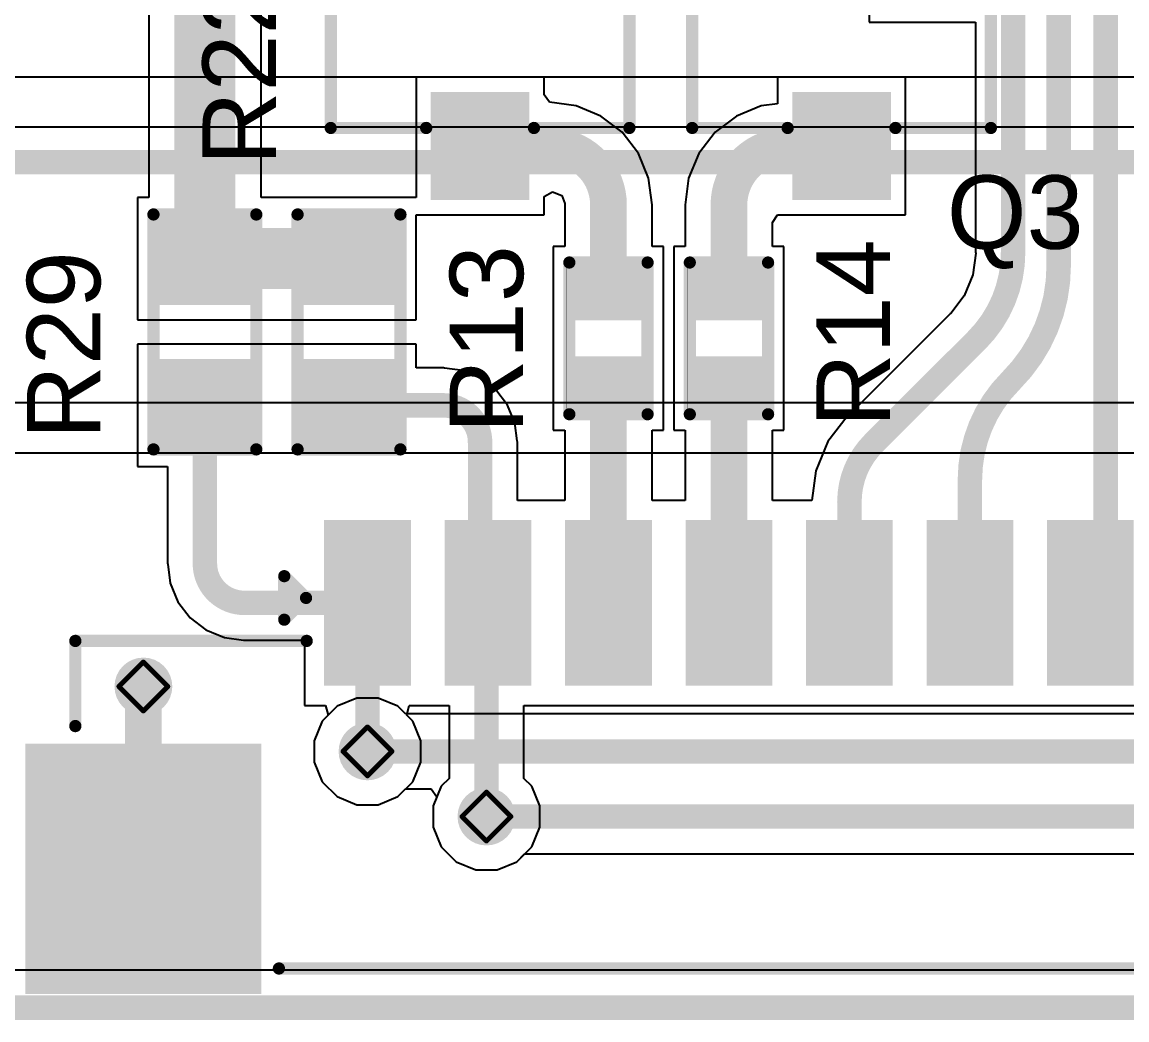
# Model space of a CAD drawing. Header units: inches. Extents: x -4 to 238, y -5 to 115.
# Drawn here: x 40.55 to 52.01, y -4.12 to 6.24 of the extents above; entities that cross this region are included whole.
import ezdxf

# ---------------------------------------------------------------- set-up
doc = ezdxf.new("R2010")
doc.units = ezdxf.units.IN
for name, color, linetype in [('Board Outline', 216, 'Continuous'), ('Bottom Layer', 5, 'Continuous'), ('Drill Drawing', 1, 'Continuous'), ('Mechanical 13', 56, 'Continuous'), ('Top Layer', 1, 'Continuous'), ('Top Overlay', 2, 'Continuous'), ('Top Paste', 8, 'Continuous'), ('Top Solder', 216, 'Continuous'), ('Via Holes', 16, 'Continuous')]:
    doc.layers.add(name, color=color, linetype=linetype)
doc.styles.add('Arial', font='', dxfattribs={"height": 0.2})
doc.styles.get('Arial').set_extended_font_data('Arial')

# ---------------------------------------------------------------- blocks, each defined once
blk = doc.blocks.new('R___0603_9')
at = {"layer": 'Top Layer'}
for points in [[(-0.381, 0.4445), (-0.381, -0.4445), (-1.143, -0.4445), (-1.143, 0.4445)], [(1.143, 0.4445), (1.143, -0.4445), (0.381, -0.4445), (0.381, 0.4445)]]:
    blk.add_hatch(color=1, dxfattribs=at).paths.add_polyline_path(points)
at = {"layer": 'Top Paste'}
for points in [[(-0.381, 0.4445), (-0.381, -0.4445), (-1.143, -0.4445), (-1.143, 0.4445)], [(1.143, 0.4445), (1.143, -0.4445), (0.381, -0.4445), (0.381, 0.4445)]]:
    blk.add_hatch(color=8, dxfattribs=at).paths.add_polyline_path(points)
at = {"layer": 'Top Solder'}
for points in [[(-0.2794, 0.5461), (-0.2794, -0.5461), (-1.2446, -0.5461), (-1.2446, 0.5461)], [(1.2446, 0.5461), (1.2446, -0.5461), (0.2794, -0.5461), (0.2794, 0.5461)]]:
    blk.add_hatch(color=216, dxfattribs=at).paths.add_polyline_path(points)
at = {"layer": 'Top Overlay'}
for points in [[(-1.2192, 0.5334, 0.127, 0.127, 0), (-1.2192, -0.5334, 0.127, 0.127, 0)], [(-1.2192, 0.5334, 0.127, 0.127, 0), (1.2192, 0.5334, 0.127, 0.127, 0)], [(1.2192, 0.5334, 0.127, 0.127, 0), (1.2192, -0.5334, 0.127, 0.127, 0)], [(-1.2192, -0.5334, 0.127, 0.127, 0), (1.2192, -0.5334, 0.127, 0.127, 0)]]:
    blk.add_lwpolyline(points, format="xyseb", dxfattribs=at)
for points in [[(-1.25095, 0.5334, 0.0635, 0.0635, 1), (-1.18745, 0.5334, 0.0635, 0.0635, 1)], [(-1.25095, 0.5334, 0.0635, 0.0635, 1), (-1.18745, 0.5334, 0.0635, 0.0635, 1)], [(1.18745, 0.5334, 0.0635, 0.0635, 1), (1.25095, 0.5334, 0.0635, 0.0635, 1)], [(1.18745, 0.5334, 0.0635, 0.0635, 1), (1.25095, 0.5334, 0.0635, 0.0635, 1)], [(-1.25095, -0.5334, 0.0635, 0.0635, 1), (-1.18745, -0.5334, 0.0635, 0.0635, 1)], [(-1.25095, -0.5334, 0.0635, 0.0635, 1), (-1.18745, -0.5334, 0.0635, 0.0635, 1)], [(1.18745, -0.5334, 0.0635, 0.0635, 1), (1.25095, -0.5334, 0.0635, 0.0635, 1)], [(1.18745, -0.5334, 0.0635, 0.0635, 1), (1.25095, -0.5334, 0.0635, 0.0635, 1)]]:
    blk.add_lwpolyline(points, format="xyseb", close=True, dxfattribs=at)
blk = doc.blocks.new('R___0603_10')
at = {"layer": 'Top Layer'}
for points in [[(-0.381, 0.4445), (-0.381, -0.4445), (-1.143, -0.4445), (-1.143, 0.4445)], [(1.143, 0.4445), (1.143, -0.4445), (0.381, -0.4445), (0.381, 0.4445)]]:
    blk.add_hatch(color=1, dxfattribs=at).paths.add_polyline_path(points)
at = {"layer": 'Top Paste'}
for points in [[(-0.381, 0.4445), (-0.381, -0.4445), (-1.143, -0.4445), (-1.143, 0.4445)], [(1.143, 0.4445), (1.143, -0.4445), (0.381, -0.4445), (0.381, 0.4445)]]:
    blk.add_hatch(color=8, dxfattribs=at).paths.add_polyline_path(points)
at = {"layer": 'Top Solder'}
for points in [[(-0.2794, 0.5461), (-0.2794, -0.5461), (-1.2446, -0.5461), (-1.2446, 0.5461)], [(1.2446, 0.5461), (1.2446, -0.5461), (0.2794, -0.5461), (0.2794, 0.5461)]]:
    blk.add_hatch(color=216, dxfattribs=at).paths.add_polyline_path(points)
at = {"layer": 'Top Overlay'}
for points in [[(-1.2192, 0.5334, 0.127, 0.127, 0), (-1.2192, -0.5334, 0.127, 0.127, 0)], [(-1.2192, 0.5334, 0.127, 0.127, 0), (1.2192, 0.5334, 0.127, 0.127, 0)], [(1.2192, 0.5334, 0.127, 0.127, 0), (1.2192, -0.5334, 0.127, 0.127, 0)], [(-1.2192, -0.5334, 0.127, 0.127, 0), (1.2192, -0.5334, 0.127, 0.127, 0)]]:
    blk.add_lwpolyline(points, format="xyseb", dxfattribs=at)
for points in [[(-1.25095, 0.5334, 0.0635, 0.0635, 1), (-1.18745, 0.5334, 0.0635, 0.0635, 1)], [(-1.25095, 0.5334, 0.0635, 0.0635, 1), (-1.18745, 0.5334, 0.0635, 0.0635, 1)], [(1.18745, 0.5334, 0.0635, 0.0635, 1), (1.25095, 0.5334, 0.0635, 0.0635, 1)], [(1.18745, 0.5334, 0.0635, 0.0635, 1), (1.25095, 0.5334, 0.0635, 0.0635, 1)], [(-1.25095, -0.5334, 0.0635, 0.0635, 1), (-1.18745, -0.5334, 0.0635, 0.0635, 1)], [(-1.25095, -0.5334, 0.0635, 0.0635, 1), (-1.18745, -0.5334, 0.0635, 0.0635, 1)], [(1.18745, -0.5334, 0.0635, 0.0635, 1), (1.25095, -0.5334, 0.0635, 0.0635, 1)], [(1.18745, -0.5334, 0.0635, 0.0635, 1), (1.25095, -0.5334, 0.0635, 0.0635, 1)]]:
    blk.add_lwpolyline(points, format="xyseb", close=True, dxfattribs=at)
blk = doc.blocks.new('R___0402_37')
at = {"layer": 'Top Layer'}
for points in [[(-0.699, -0.318), (-0.699, 0.317), (-0.241, 0.317), (-0.241, -0.318)], [(0.241, -0.318), (0.241, 0.317), (0.699, 0.317), (0.699, -0.318)]]:
    blk.add_hatch(color=1, dxfattribs=at).paths.add_polyline_path(points)
at = {"layer": 'Top Paste'}
for points in [[(-0.699, -0.318), (-0.699, 0.317), (-0.241, 0.317), (-0.241, -0.318)], [(0.241, -0.318), (0.241, 0.317), (0.699, 0.317), (0.699, -0.318)]]:
    blk.add_hatch(color=8, dxfattribs=at).paths.add_polyline_path(points)
at = {"layer": 'Top Solder'}
for points in [[(-0.754, -0.373), (-0.754, 0.373), (-0.186, 0.373), (-0.186, -0.373)], [(0.186, -0.373), (0.186, 0.373), (0.754, 0.373), (0.754, -0.373)]]:
    blk.add_hatch(color=216, dxfattribs=at).paths.add_polyline_path(points)
at = {"layer": 'Top Overlay'}
for points in [[(0.787, 0.406, 0.127, 0.127, 0), (-0.787, 0.406, 0.127, 0.127, 0)], [(-0.787, -0.406, 0.127, 0.127, 0), (-0.787, 0.406, 0.127, 0.127, 0)], [(0.787, -0.406, 0.127, 0.127, 0), (0.787, 0.406, 0.127, 0.127, 0)], [(0.787, -0.406, 0.127, 0.127, 0), (-0.787, -0.406, 0.127, 0.127, 0)], [(0.813, -0.432, 0.00323, 0.00323, 0), (-0.813, -0.432, 0.00323, 0.00323, 0)]]:
    blk.add_lwpolyline(points, format="xyseb", dxfattribs=at)
for points in [[(-0.819, 0.406, 0.0635, 0.0635, 1), (-0.756, 0.406, 0.0635, 0.0635, 1)], [(-0.819, 0.406, 0.0635, 0.0635, 1), (-0.756, 0.406, 0.0635, 0.0635, 1)], [(0.756, 0.406, 0.0635, 0.0635, 1), (0.819, 0.406, 0.0635, 0.0635, 1)], [(0.756, 0.406, 0.0635, 0.0635, 1), (0.819, 0.406, 0.0635, 0.0635, 1)], [(-0.819, -0.406, 0.0635, 0.0635, 1), (-0.756, -0.406, 0.0635, 0.0635, 1)], [(-0.819, -0.406, 0.0635, 0.0635, 1), (-0.756, -0.406, 0.0635, 0.0635, 1)], [(0.756, -0.406, 0.0635, 0.0635, 1), (0.819, -0.406, 0.0635, 0.0635, 1)], [(0.756, -0.406, 0.0635, 0.0635, 1), (0.819, -0.406, 0.0635, 0.0635, 1)], [(-0.814, -0.432, 0.00161, 0.00161, 1), (-0.812, -0.432, 0.00161, 0.00161, 1)], [(0.812, -0.432, 0.00161, 0.00161, 1), (0.814, -0.432, 0.00161, 0.00161, 1)]]:
    blk.add_lwpolyline(points, format="xyseb", close=True, dxfattribs=at)
blk = doc.blocks.new('R___0402_38')
at = {"layer": 'Top Layer'}
for points in [[(-0.699, -0.318), (-0.699, 0.317), (-0.241, 0.317), (-0.241, -0.318)], [(0.241, -0.318), (0.241, 0.317), (0.699, 0.317), (0.699, -0.318)]]:
    blk.add_hatch(color=1, dxfattribs=at).paths.add_polyline_path(points)
at = {"layer": 'Top Paste'}
for points in [[(-0.699, -0.318), (-0.699, 0.317), (-0.241, 0.317), (-0.241, -0.318)], [(0.241, -0.318), (0.241, 0.317), (0.699, 0.317), (0.699, -0.318)]]:
    blk.add_hatch(color=8, dxfattribs=at).paths.add_polyline_path(points)
at = {"layer": 'Top Solder'}
for points in [[(-0.754, -0.373), (-0.754, 0.373), (-0.186, 0.373), (-0.186, -0.373)], [(0.186, -0.373), (0.186, 0.373), (0.754, 0.373), (0.754, -0.373)]]:
    blk.add_hatch(color=216, dxfattribs=at).paths.add_polyline_path(points)
at = {"layer": 'Top Overlay'}
for points in [[(0.787, 0.406, 0.127, 0.127, 0), (-0.787, 0.406, 0.127, 0.127, 0)], [(-0.787, -0.406, 0.127, 0.127, 0), (-0.787, 0.406, 0.127, 0.127, 0)], [(0.787, -0.406, 0.127, 0.127, 0), (0.787, 0.406, 0.127, 0.127, 0)], [(0.787, -0.406, 0.127, 0.127, 0), (-0.787, -0.406, 0.127, 0.127, 0)], [(0.813, -0.432, 0.00323, 0.00323, 0), (-0.813, -0.432, 0.00323, 0.00323, 0)]]:
    blk.add_lwpolyline(points, format="xyseb", dxfattribs=at)
for points in [[(-0.819, 0.406, 0.0635, 0.0635, 1), (-0.756, 0.406, 0.0635, 0.0635, 1)], [(-0.819, 0.406, 0.0635, 0.0635, 1), (-0.756, 0.406, 0.0635, 0.0635, 1)], [(0.756, 0.406, 0.0635, 0.0635, 1), (0.819, 0.406, 0.0635, 0.0635, 1)], [(0.756, 0.406, 0.0635, 0.0635, 1), (0.819, 0.406, 0.0635, 0.0635, 1)], [(-0.819, -0.406, 0.0635, 0.0635, 1), (-0.756, -0.406, 0.0635, 0.0635, 1)], [(-0.819, -0.406, 0.0635, 0.0635, 1), (-0.756, -0.406, 0.0635, 0.0635, 1)], [(0.756, -0.406, 0.0635, 0.0635, 1), (0.819, -0.406, 0.0635, 0.0635, 1)], [(0.756, -0.406, 0.0635, 0.0635, 1), (0.819, -0.406, 0.0635, 0.0635, 1)], [(-0.814, -0.432, 0.00161, 0.00161, 1), (-0.812, -0.432, 0.00161, 0.00161, 1)], [(0.812, -0.432, 0.00161, 0.00161, 1), (0.814, -0.432, 0.00161, 0.00161, 1)]]:
    blk.add_lwpolyline(points, format="xyseb", close=True, dxfattribs=at)
blk = doc.blocks.new('S___23_52')
at = {"layer": 'Top Layer'}
for points in [[(-0.41, 1.46), (0.41, 1.46), (0.41, 0.54), (-0.41, 0.54)], [(-1.36, -0.54), (-0.54, -0.54), (-0.54, -1.46), (-1.36, -1.46)], [(0.54, -0.54), (1.36, -0.54), (1.36, -1.46), (0.54, -1.46)]]:
    blk.add_hatch(color=1, dxfattribs=at).paths.add_polyline_path(points)
at = {"layer": 'Top Paste'}
for points in [[(-0.41, 1.46), (0.41, 1.46), (0.41, 0.54), (-0.41, 0.54)], [(-1.36, -0.54), (-0.54, -0.54), (-0.54, -1.46), (-1.36, -1.46)], [(0.54, -0.54), (1.36, -0.54), (1.36, -1.46), (0.54, -1.46)]]:
    blk.add_hatch(color=8, dxfattribs=at).paths.add_polyline_path(points)
at = {"layer": 'Top Solder'}
for points in [[(-0.512, 1.562), (0.512, 1.562), (0.512, 0.438), (-0.512, 0.438)], [(-1.462, -0.438), (-0.438, -0.438), (-0.438, -1.562), (-1.462, -1.562)], [(0.438, -0.438), (1.462, -0.438), (1.462, -1.562), (0.438, -1.562)]]:
    blk.add_hatch(color=216, dxfattribs=at).paths.add_polyline_path(points)
at = {"layer": 'Top Overlay'}
for points in [[(-1.549, -0.584, 0.127, 0.127, 0), (-1.549, 0.813, 0.127, 0.127, 0)], [(-0.559, 0.813, 0.127, 0.127, 0), (-1.549, 0.813, 0.127, 0.127, 0)], [(1.549, 0.813, 0.127, 0.127, 0), (0.559, 0.813, 0.127, 0.127, 0)], [(1.549, 0.813, 0.127, 0.127, 0), (1.549, -0.584, 0.127, 0.127, 0)], [(0.33, -0.787, 0.127, 0.127, 0), (-0.33, -0.787, 0.127, 0.127, 0)], [(-1.549, -1.168, 0.127, 0.127, 0), (-1.676, -1.041, 0.127, 0.127, 0)], [(-1.676, -1.041, 0.127, 0.127, 0), (-1.676, -1.295, 0.127, 0.127, 0)], [(-1.549, -1.168, 0.127, 0.127, 0), (-1.676, -1.295, 0.127, 0.127, 0)]]:
    blk.add_lwpolyline(points, format="xyseb", dxfattribs=at)
for points in [[(-1.581, 0.813, 0.0635, 0.0635, 1), (-1.518, 0.813, 0.0635, 0.0635, 1)], [(-1.581, 0.813, 0.0635, 0.0635, 1), (-1.518, 0.813, 0.0635, 0.0635, 1)], [(-0.591, 0.813, 0.0635, 0.0635, 1), (-0.527, 0.813, 0.0635, 0.0635, 1)], [(0.527, 0.813, 0.0635, 0.0635, 1), (0.591, 0.813, 0.0635, 0.0635, 1)], [(1.518, 0.813, 0.0635, 0.0635, 1), (1.581, 0.813, 0.0635, 0.0635, 1)], [(1.518, 0.813, 0.0635, 0.0635, 1), (1.581, 0.813, 0.0635, 0.0635, 1)], [(-1.581, -0.584, 0.0635, 0.0635, 1), (-1.518, -0.584, 0.0635, 0.0635, 1)], [(1.518, -0.584, 0.0635, 0.0635, 1), (1.581, -0.584, 0.0635, 0.0635, 1)], [(-0.362, -0.787, 0.0635, 0.0635, 1), (-0.298, -0.787, 0.0635, 0.0635, 1)], [(0.298, -0.787, 0.0635, 0.0635, 1), (0.362, -0.787, 0.0635, 0.0635, 1)], [(-1.708, -1.041, 0.0635, 0.0635, 1), (-1.645, -1.041, 0.0635, 0.0635, 1)], [(-1.708, -1.041, 0.0635, 0.0635, 1), (-1.645, -1.041, 0.0635, 0.0635, 1)], [(-1.581, -1.168, 0.0635, 0.0635, 1), (-1.518, -1.168, 0.0635, 0.0635, 1)], [(-1.581, -1.168, 0.0635, 0.0635, 1), (-1.518, -1.168, 0.0635, 0.0635, 1)], [(-1.708, -1.295, 0.0635, 0.0635, 1), (-1.645, -1.295, 0.0635, 0.0635, 1)], [(-1.708, -1.295, 0.0635, 0.0635, 1), (-1.645, -1.295, 0.0635, 0.0635, 1)]]:
    blk.add_lwpolyline(points, format="xyseb", close=True, dxfattribs=at)
blk = doc.blocks.new('SOT_23_53')
at = {"layer": 'Top Layer'}
for points in [[(-0.41, 1.46), (0.41, 1.46), (0.41, 0.54), (-0.41, 0.54)], [(-1.36, -0.54), (-0.54, -0.54), (-0.54, -1.46), (-1.36, -1.46)], [(0.54, -0.54), (1.36, -0.54), (1.36, -1.46), (0.54, -1.46)]]:
    blk.add_hatch(color=1, dxfattribs=at).paths.add_polyline_path(points)
at = {"layer": 'Top Paste'}
for points in [[(-0.41, 1.46), (0.41, 1.46), (0.41, 0.54), (-0.41, 0.54)], [(-1.36, -0.54), (-0.54, -0.54), (-0.54, -1.46), (-1.36, -1.46)], [(0.54, -0.54), (1.36, -0.54), (1.36, -1.46), (0.54, -1.46)]]:
    blk.add_hatch(color=8, dxfattribs=at).paths.add_polyline_path(points)
at = {"layer": 'Top Solder'}
for points in [[(-0.512, 1.562), (0.512, 1.562), (0.512, 0.438), (-0.512, 0.438)], [(-1.462, -0.438), (-0.438, -0.438), (-0.438, -1.562), (-1.462, -1.562)], [(0.438, -0.438), (1.462, -0.438), (1.462, -1.562), (0.438, -1.562)]]:
    blk.add_hatch(color=216, dxfattribs=at).paths.add_polyline_path(points)
at = {"layer": 'Top Overlay'}
for points in [[(-1.549, -0.584, 0.127, 0.127, 0), (-1.549, 0.813, 0.127, 0.127, 0)], [(-0.559, 0.813, 0.127, 0.127, 0), (-1.549, 0.813, 0.127, 0.127, 0)], [(1.549, 0.813, 0.127, 0.127, 0), (0.559, 0.813, 0.127, 0.127, 0)], [(1.549, 0.813, 0.127, 0.127, 0), (1.549, -0.584, 0.127, 0.127, 0)], [(0.33, -0.787, 0.127, 0.127, 0), (-0.33, -0.787, 0.127, 0.127, 0)], [(-1.549, -1.168, 0.127, 0.127, 0), (-1.676, -1.041, 0.127, 0.127, 0)], [(-1.676, -1.041, 0.127, 0.127, 0), (-1.676, -1.295, 0.127, 0.127, 0)], [(-1.549, -1.168, 0.127, 0.127, 0), (-1.676, -1.295, 0.127, 0.127, 0)]]:
    blk.add_lwpolyline(points, format="xyseb", dxfattribs=at)
for points in [[(-1.581, 0.813, 0.0635, 0.0635, 1), (-1.518, 0.813, 0.0635, 0.0635, 1)], [(-1.581, 0.813, 0.0635, 0.0635, 1), (-1.518, 0.813, 0.0635, 0.0635, 1)], [(-0.591, 0.813, 0.0635, 0.0635, 1), (-0.527, 0.813, 0.0635, 0.0635, 1)], [(0.527, 0.813, 0.0635, 0.0635, 1), (0.591, 0.813, 0.0635, 0.0635, 1)], [(1.518, 0.813, 0.0635, 0.0635, 1), (1.581, 0.813, 0.0635, 0.0635, 1)], [(1.518, 0.813, 0.0635, 0.0635, 1), (1.581, 0.813, 0.0635, 0.0635, 1)], [(-1.581, -0.584, 0.0635, 0.0635, 1), (-1.518, -0.584, 0.0635, 0.0635, 1)], [(1.518, -0.584, 0.0635, 0.0635, 1), (1.581, -0.584, 0.0635, 0.0635, 1)], [(-0.362, -0.787, 0.0635, 0.0635, 1), (-0.298, -0.787, 0.0635, 0.0635, 1)], [(0.298, -0.787, 0.0635, 0.0635, 1), (0.362, -0.787, 0.0635, 0.0635, 1)], [(-1.708, -1.041, 0.0635, 0.0635, 1), (-1.645, -1.041, 0.0635, 0.0635, 1)], [(-1.708, -1.041, 0.0635, 0.0635, 1), (-1.645, -1.041, 0.0635, 0.0635, 1)], [(-1.581, -1.168, 0.0635, 0.0635, 1), (-1.518, -1.168, 0.0635, 0.0635, 1)], [(-1.581, -1.168, 0.0635, 0.0635, 1), (-1.518, -1.168, 0.0635, 0.0635, 1)], [(-1.708, -1.295, 0.0635, 0.0635, 1), (-1.645, -1.295, 0.0635, 0.0635, 1)], [(-1.708, -1.295, 0.0635, 0.0635, 1), (-1.645, -1.295, 0.0635, 0.0635, 1)]]:
    blk.add_lwpolyline(points, format="xyseb", close=True, dxfattribs=at)
blk = doc.blocks.new('HC_1_25_12PLT_61')
at = {"layer": 'Top Layer'}
for points in [[(-7.275, 2.19), (-6.475, 2.19), (-6.475, 0.57), (-7.275, 0.57)], [(-6.025, 2.19), (-5.225, 2.19), (-5.225, 0.57), (-6.025, 0.57)], [(-4.775, 2.19), (-3.975, 2.19), (-3.975, 0.57), (-4.775, 0.57)], [(-3.525, 2.19), (-2.725, 2.19), (-2.725, 0.57), (-3.525, 0.57)], [(-2.275, 2.19), (-1.475, 2.19), (-1.475, 0.57), (-2.275, 0.57)], [(-1.025, 2.19), (-0.225, 2.19), (-0.225, 0.57), (-1.025, 0.57)], [(0.225, 2.19), (1.025, 2.19), (1.025, 0.57), (0.225, 0.57)], [(-10.375, -0.13), (-8.025, -0.13), (-8.025, -2.63), (-10.375, -2.63)]]:
    blk.add_hatch(color=1, dxfattribs=at).paths.add_polyline_path(points)
at = {"layer": 'Top Paste'}
for points in [[(-7.275, 2.19), (-6.475, 2.19), (-6.475, 0.57), (-7.275, 0.57)], [(-6.025, 2.19), (-5.225, 2.19), (-5.225, 0.57), (-6.025, 0.57)], [(-4.775, 2.19), (-3.975, 2.19), (-3.975, 0.57), (-4.775, 0.57)], [(-3.525, 2.19), (-2.725, 2.19), (-2.725, 0.57), (-3.525, 0.57)], [(-2.275, 2.19), (-1.475, 2.19), (-1.475, 0.57), (-2.275, 0.57)], [(-1.025, 2.19), (-0.225, 2.19), (-0.225, 0.57), (-1.025, 0.57)], [(0.225, 2.19), (1.025, 2.19), (1.025, 0.57), (0.225, 0.57)], [(-10.375, -0.13), (-8.025, -0.13), (-8.025, -2.63), (-10.375, -2.63)]]:
    blk.add_hatch(color=8, dxfattribs=at).paths.add_polyline_path(points)
at = {"layer": 'Top Solder'}
for points in [[(-7.325, 2.24), (-6.425, 2.24), (-6.425, 0.52), (-7.325, 0.52)], [(-6.075, 2.24), (-5.175, 2.24), (-5.175, 0.52), (-6.075, 0.52)], [(-4.825, 2.24), (-3.925, 2.24), (-3.925, 0.52), (-4.825, 0.52)], [(-3.575, 2.24), (-2.675, 2.24), (-2.675, 0.52), (-3.575, 0.52)], [(-2.325, 2.24), (-1.425, 2.24), (-1.425, 0.52), (-2.325, 0.52)], [(-1.075, 2.24), (-0.175, 2.24), (-0.175, 0.52), (-1.075, 0.52)], [(0.175, 2.24), (1.075, 2.24), (1.075, 0.52), (0.175, 0.52)], [(-10.425, -0.08), (-7.975, -0.08), (-7.975, -2.68), (-10.425, -2.68)]]:
    blk.add_hatch(color=216, dxfattribs=at).paths.add_polyline_path(points)
at = {"layer": 'Top Overlay'}
for points in [[(-7.739, 1.205, 0.127, 0.127, 0), (-7.739, 1.657, 0.127, 0.127, 0)], [(-7.739, 1.657, 0.127, 0.127, 0), (-7.513, 1.431, 0.127, 0.127, 0)], [(-7.739, 1.205, 0.127, 0.127, 0), (-7.513, 1.431, 0.127, 0.127, 0)], [(-9.906, 0.985, 0.127, 0.127, 0), (-9.906, 0.101, 0.127, 0.127, 0)], [(-9.906, 0.985, 0.127, 0.127, 0), (-7.506, 0.985, 0.127, 0.127, 0)], [(-7.794, -2.415, 0.127, 0.127, 0), (7.794, -2.415, 0.127, 0.127, 0)]]:
    blk.add_lwpolyline(points, format="xyseb", dxfattribs=at)
for points in [[(-7.77, 1.657, 0.0635, 0.0635, 1), (-7.707, 1.657, 0.0635, 0.0635, 1)], [(-7.77, 1.657, 0.0635, 0.0635, 1), (-7.707, 1.657, 0.0635, 0.0635, 1)], [(-7.544, 1.431, 0.0635, 0.0635, 1), (-7.481, 1.431, 0.0635, 0.0635, 1)], [(-7.544, 1.431, 0.0635, 0.0635, 1), (-7.481, 1.431, 0.0635, 0.0635, 1)], [(-7.77, 1.205, 0.0635, 0.0635, 1), (-7.707, 1.205, 0.0635, 0.0635, 1)], [(-7.77, 1.205, 0.0635, 0.0635, 1), (-7.707, 1.205, 0.0635, 0.0635, 1)], [(-9.938, 0.985, 0.0635, 0.0635, 1), (-9.874, 0.985, 0.0635, 0.0635, 1)], [(-9.938, 0.985, 0.0635, 0.0635, 1), (-9.874, 0.985, 0.0635, 0.0635, 1)], [(-7.538, 0.985, 0.0635, 0.0635, 1), (-7.474, 0.985, 0.0635, 0.0635, 1)], [(-9.938, 0.101, 0.0635, 0.0635, 1), (-9.874, 0.101, 0.0635, 0.0635, 1)], [(-7.826, -2.415, 0.0635, 0.0635, 1), (-7.762, -2.415, 0.0635, 0.0635, 1)]]:
    blk.add_lwpolyline(points, format="xyseb", close=True, dxfattribs=at)

msp = doc.modelspace()

# ---------------------------------------------------------------- hatches: boundary and pattern name
at = {"layer": 'Bottom Layer'}
h = msp.add_hatch(color=5, dxfattribs=at)
edge = h.paths.add_edge_path()
edge.add_arc((41.805, -0.657), 0.3, 0, 360)
h = msp.add_hatch(color=5, dxfattribs=at)
edge = h.paths.add_edge_path()
edge.add_arc((44.13, -1.331), 0.3, 0, 360)
h = msp.add_hatch(color=5, dxfattribs=at)
edge = h.paths.add_edge_path()
edge.add_arc((45.364, -2.007), 0.3, 0, 360)
at = {"layer": 'Top Layer'}
h = msp.add_hatch(color=1, dxfattribs=at)
edge = h.paths.add_edge_path()
edge.add_arc((41.805, -0.657), 0.3, 0, 360)
h = msp.add_hatch(color=1, dxfattribs=at)
edge = h.paths.add_edge_path()
edge.add_arc((44.13, -1.331), 0.3, 0, 360)
h = msp.add_hatch(color=1, dxfattribs=at)
edge = h.paths.add_edge_path()
edge.add_arc((45.364, -2.007), 0.3, 0, 360)
at = {"layer": 'Via Holes'}
h = msp.add_hatch(color=7, dxfattribs=at)
edge = h.paths.add_edge_path()
edge.add_arc((41.805, -0.657), 0.15, 0, 360)
h = msp.add_hatch(color=7, dxfattribs=at)
edge = h.paths.add_edge_path()
edge.add_arc((44.13, -1.331), 0.15, 0, 360)
h = msp.add_hatch(color=7, dxfattribs=at)
edge = h.paths.add_edge_path()
edge.add_arc((45.364, -2.007), 0.15, 0, 360)

# ---------------------------------------------------------------- linework, layer by layer
at = {"layer": 'Board Outline'}
msp.add_lwpolyline([(-1.034, -3.991, 0.254, 0.254, 0), (103.016, -3.991, 0.254, 0.254, 0)], format="xyseb", dxfattribs=at)
at = {"layer": 'Bottom Layer'}
for p, q in [((56.038, 5.668), (36.449, 5.668)), ((36.449, 5.151), (56.041, 5.151)), ((56.007, 2.286), (36.411, 2.286)), ((36.411, 1.768), (56.076, 1.768)), ((44.02, -0.777), (43.816, -0.861)), ((44.24, -0.777), (44.02, -0.777)), ((44.444, -0.861), (44.24, -0.777)), ((43.816, -0.861), (43.66, -1.017)), ((44.525, -0.942), (44.444, -0.861)), ((43.66, -1.017), (43.576, -1.221)), ((57.166, -0.942), (44.525, -0.942)), ((43.576, -1.221), (43.576, -1.441)), ((43.576, -1.441), (43.66, -1.645)), ((43.66, -1.645), (43.816, -1.8)), ((44.444, -1.8), (44.525, -1.719)), ((44.525, -1.719), (44.792, -1.719)), ((44.792, -1.719), (44.849, -1.804)), ((43.816, -1.8), (44.02, -1.885)), ((44.24, -1.885), (44.444, -1.8)), ((44.849, -1.804), (44.81, -1.896)), ((44.02, -1.885), (44.24, -1.885)), ((44.81, -1.896), (44.81, -2.117)), ((44.81, -2.117), (44.895, -2.32)), ((44.895, -2.32), (45.051, -2.476)), ((45.678, -2.476), (45.759, -2.395)), ((45.759, -2.395), (57.647, -2.395)), ((45.051, -2.476), (45.254, -2.561)), ((45.475, -2.561), (45.678, -2.476)), ((45.254, -2.561), (45.475, -2.561)), ((103.016, -3.602), (-1.201, -3.602))]:
    msp.add_line(p, q, dxfattribs=at)
for points in [[(44.13, -1.331, 0.254, 0.254, 0), (57.166, -1.331, 0.254, 0.254, 0)], [(45.364, -2.007, 0.254, 0.254, 0), (57.647, -2.007, 0.254, 0.254, 0)]]:
    msp.add_lwpolyline(points, format="xyseb", dxfattribs=at)
for points in [[(44.066, -1.331, 0.127, 0.127, 1), (44.193, -1.331, 0.127, 0.127, 1)], [(45.301, -2.007, 0.127, 0.127, 1), (45.428, -2.007, 0.127, 0.127, 1)]]:
    msp.add_lwpolyline(points, format="xyseb", close=True, dxfattribs=at)
at = {"layer": 'Drill Drawing'}
for points in [[(41.551, -0.657, 0.0508, 0.0508, 0), (41.805, -0.403, 0.0508, 0.0508, 0)], [(41.805, -0.403, 0.0508, 0.0508, 0), (42.059, -0.657, 0.0508, 0.0508, 0)], [(41.551, -0.657, 0.0508, 0.0508, 0), (41.805, -0.911, 0.0508, 0.0508, 0)], [(41.805, -0.911, 0.0508, 0.0508, 0), (42.059, -0.657, 0.0508, 0.0508, 0)], [(43.876, -1.331, 0.0508, 0.0508, 0), (44.13, -1.077, 0.0508, 0.0508, 0)], [(44.13, -1.077, 0.0508, 0.0508, 0), (44.384, -1.331, 0.0508, 0.0508, 0)], [(43.876, -1.331, 0.0508, 0.0508, 0), (44.13, -1.585, 0.0508, 0.0508, 0)], [(44.13, -1.585, 0.0508, 0.0508, 0), (44.384, -1.331, 0.0508, 0.0508, 0)], [(45.11, -2.007, 0.0508, 0.0508, 0), (45.364, -1.753, 0.0508, 0.0508, 0)], [(45.364, -1.753, 0.0508, 0.0508, 0), (45.618, -2.007, 0.0508, 0.0508, 0)], [(45.11, -2.007, 0.0508, 0.0508, 0), (45.364, -2.261, 0.0508, 0.0508, 0)], [(45.364, -2.261, 0.0508, 0.0508, 0), (45.618, -2.007, 0.0508, 0.0508, 0)]]:
    msp.add_lwpolyline(points, format="xyseb", dxfattribs=at)
for points in [[(41.792, -0.403, 0.0254, 0.0254, 1), (41.817, -0.403, 0.0254, 0.0254, 1)], [(41.792, -0.403, 0.0254, 0.0254, 1), (41.817, -0.403, 0.0254, 0.0254, 1)], [(41.538, -0.657, 0.0254, 0.0254, 1), (41.563, -0.657, 0.0254, 0.0254, 1)], [(41.538, -0.657, 0.0254, 0.0254, 1), (41.563, -0.657, 0.0254, 0.0254, 1)], [(42.046, -0.657, 0.0254, 0.0254, 1), (42.071, -0.657, 0.0254, 0.0254, 1)], [(42.046, -0.657, 0.0254, 0.0254, 1), (42.071, -0.657, 0.0254, 0.0254, 1)], [(41.792, -0.911, 0.0254, 0.0254, 1), (41.817, -0.911, 0.0254, 0.0254, 1)], [(41.792, -0.911, 0.0254, 0.0254, 1), (41.817, -0.911, 0.0254, 0.0254, 1)], [(44.117, -1.077, 0.0254, 0.0254, 1), (44.142, -1.077, 0.0254, 0.0254, 1)], [(44.117, -1.077, 0.0254, 0.0254, 1), (44.142, -1.077, 0.0254, 0.0254, 1)], [(43.863, -1.331, 0.0254, 0.0254, 1), (43.888, -1.331, 0.0254, 0.0254, 1)], [(43.863, -1.331, 0.0254, 0.0254, 1), (43.888, -1.331, 0.0254, 0.0254, 1)], [(44.371, -1.331, 0.0254, 0.0254, 1), (44.396, -1.331, 0.0254, 0.0254, 1)], [(44.371, -1.331, 0.0254, 0.0254, 1), (44.396, -1.331, 0.0254, 0.0254, 1)], [(44.117, -1.585, 0.0254, 0.0254, 1), (44.142, -1.585, 0.0254, 0.0254, 1)], [(44.117, -1.585, 0.0254, 0.0254, 1), (44.142, -1.585, 0.0254, 0.0254, 1)], [(45.352, -1.753, 0.0254, 0.0254, 1), (45.377, -1.753, 0.0254, 0.0254, 1)], [(45.352, -1.753, 0.0254, 0.0254, 1), (45.377, -1.753, 0.0254, 0.0254, 1)], [(45.098, -2.007, 0.0254, 0.0254, 1), (45.123, -2.007, 0.0254, 0.0254, 1)], [(45.098, -2.007, 0.0254, 0.0254, 1), (45.123, -2.007, 0.0254, 0.0254, 1)], [(45.606, -2.007, 0.0254, 0.0254, 1), (45.631, -2.007, 0.0254, 0.0254, 1)], [(45.606, -2.007, 0.0254, 0.0254, 1), (45.631, -2.007, 0.0254, 0.0254, 1)], [(45.352, -2.261, 0.0254, 0.0254, 1), (45.377, -2.261, 0.0254, 0.0254, 1)], [(45.352, -2.261, 0.0254, 0.0254, 1), (45.377, -2.261, 0.0254, 0.0254, 1)]]:
    msp.add_lwpolyline(points, format="xyseb", close=True, dxfattribs=at)
at = {"layer": 'Mechanical 13'}
msp.add_lwpolyline([(-1.727, 4.786, 0.254, 0.254, 0), (58.273, 4.786, 0.254, 0.254, 0)], format="xyseb", dxfattribs=at)
at = {"layer": 'Top Layer'}
for p, q in [((41.861, 13), (41.861, 4.42)), ((43.026, 4.42), (43.026, 13)), ((49.334, 7.667), (49.334, 6.239)), ((49.334, 6.239), (50.439, 6.239)), ((50.439, 6.239), (50.439, 3.847)), ((45.962, 5.667), (44.634, 5.667)), ((44.634, 5.667), (44.634, 4.42)), ((45.962, 5.484), (45.962, 5.667)), ((49.712, 5.667), (48.384, 5.667)), ((48.384, 5.667), (48.384, 5.392)), ((49.712, 4.239), (49.712, 5.667)), ((46.019, 5.407), (45.962, 5.484)), ((46.294, 5.37), (46.019, 5.407)), ((48.384, 5.392), (48.215, 5.37)), ((46.551, 5.264), (46.294, 5.37)), ((48.215, 5.37), (47.958, 5.264)), ((46.772, 5.095), (46.551, 5.264)), ((47.958, 5.264), (47.738, 5.095)), ((46.941, 4.874), (46.772, 5.095)), ((47.738, 5.095), (47.569, 4.874)), ((47.047, 4.618), (46.941, 4.874)), ((47.569, 4.874), (47.462, 4.618)), ((47.083, 4.342), (47.047, 4.618)), ((47.462, 4.618), (47.426, 4.342)), ((45.962, 4.428), (46.048, 4.478)), ((46.048, 4.478), (46.145, 4.44)), ((41.861, 4.42), (41.745, 4.42)), ((41.745, 4.42), (41.745, 3.15)), ((43.142, 4.42), (43.026, 4.42)), ((43.239, 4.42), (43.142, 4.42)), ((43.142, 4.42), (43.142, 4.42)), ((44.634, 4.42), (43.239, 4.42)), ((43.239, 4.42), (43.239, 4.42)), ((45.962, 4.239), (45.962, 4.428)), ((46.145, 4.44), (46.179, 4.356)), ((46.179, 4.356), (46.177, 4.342)), ((46.177, 4.342), (46.177, 3.909)), ((47.083, 3.909), (47.083, 4.342)), ((47.083, 4.342), (47.083, 4.342)), ((47.426, 4.342), (47.427, 4.342)), ((47.427, 4.342), (47.427, 3.909)), ((44.636, 3.15), (44.636, 4.239)), ((44.636, 4.239), (45.962, 4.239)), ((48.333, 4.158), (48.384, 4.239)), ((48.333, 3.909), (48.333, 4.158)), ((48.384, 4.239), (49.712, 4.239)), ((46.177, 3.909), (46.058, 3.909)), ((46.058, 3.909), (46.058, 2.944)), ((47.201, 3.909), (47.083, 3.909)), ((47.201, 2.944), (47.201, 3.909)), ((47.427, 3.909), (47.308, 3.909)), ((47.308, 3.909), (47.308, 2.944)), ((48.451, 3.909), (48.333, 3.909)), ((48.451, 2.944), (48.451, 3.909)), ((50.441, 3.84), (50.411, 3.614)), ((50.439, 3.847), (50.441, 3.84)), ((50.411, 3.614), (50.321, 3.396)), ((50.321, 3.396), (50.182, 3.215)), ((50.176, 3.211), (49.107, 2.143)), ((50.182, 3.215), (50.176, 3.211)), ((41.745, 3.15), (43.142, 3.15)), ((43.142, 3.15), (43.142, 3.15)), ((43.142, 3.15), (43.239, 3.15)), ((43.239, 3.15), (43.239, 3.15)), ((43.239, 3.15), (44.636, 3.15)), ((43.142, 2.896), (41.745, 2.896)), ((41.745, 2.896), (41.745, 1.626)), ((43.239, 2.896), (43.142, 2.896)), ((43.142, 2.896), (43.142, 2.896)), ((44.636, 2.896), (43.239, 2.896)), ((43.239, 2.896), (43.239, 2.896)), ((44.636, 2.649), (44.636, 2.896)), ((46.058, 2.944), (46.058, 2.004)), ((47.201, 2.004), (47.201, 2.944)), ((47.308, 2.944), (47.308, 2.004)), ((48.451, 2.004), (48.451, 2.944)), ((44.917, 2.649), (44.636, 2.649)), ((44.93, 2.646), (44.917, 2.649)), ((45.115, 2.622), (44.93, 2.646)), ((45.301, 2.545), (45.115, 2.622)), ((45.46, 2.423), (45.301, 2.545)), ((45.582, 2.264), (45.46, 2.423)), ((45.659, 2.079), (45.582, 2.264)), ((45.683, 1.893), (45.659, 2.079)), ((49.105, 2.145), (48.906, 1.885)), ((49.107, 2.143), (49.105, 2.145)), ((49.107, 2.143), (49.107, 2.143)), ((46.058, 2.004), (46.177, 2.004)), ((46.177, 2.004), (46.177, 1.275)), ((47.083, 1.275), (47.083, 2.004)), ((47.083, 2.004), (47.201, 2.004)), ((47.308, 2.004), (47.427, 2.004)), ((47.427, 2.004), (47.427, 1.275)), ((48.333, 1.275), (48.333, 2.004)), ((48.333, 2.004), (48.451, 2.004)), ((45.686, 1.88), (45.683, 1.893)), ((45.686, 1.275), (45.686, 1.88)), ((48.906, 1.885), (48.781, 1.583)), ((41.745, 1.626), (42.055, 1.626)), ((42.055, 1.626), (42.055, 0.62)), ((48.781, 1.583), (48.74, 1.275)), ((46.177, 1.275), (45.686, 1.275)), ((47.427, 1.275), (47.083, 1.275)), ((48.74, 1.275), (48.333, 1.275)), ((42.055, 0.62), (42.057, 0.611)), ((42.057, 0.611), (42.083, 0.414)), ((42.083, 0.414), (42.162, 0.222)), ((42.162, 0.222), (42.289, 0.057)), ((42.289, 0.057), (42.454, -0.07)), ((42.454, -0.07), (42.646, -0.15)), ((42.646, -0.15), (42.843, -0.176)), ((42.843, -0.176), (42.853, -0.177)), ((42.853, -0.177), (43.476, -0.177)), ((43.476, -0.177), (43.476, -0.853)), ((43.476, -0.853), (43.696, -0.853)), ((43.696, -0.853), (43.722, -0.955)), ((44.537, -0.955), (44.564, -0.853)), ((44.564, -0.853), (44.976, -0.853)), ((44.976, -0.853), (44.976, -1.612)), ((45.753, -1.612), (45.753, -0.853)), ((45.753, -0.853), (52.284, -0.853)), ((43.66, -1.017), (43.576, -1.221)), ((43.722, -0.955), (43.66, -1.017)), ((44.599, -1.017), (44.537, -0.955)), ((44.684, -1.221), (44.599, -1.017)), ((43.576, -1.221), (43.576, -1.441)), ((44.684, -1.441), (44.684, -1.221)), ((43.576, -1.441), (43.66, -1.645)), ((44.599, -1.645), (44.684, -1.441)), ((43.66, -1.645), (43.816, -1.8)), ((44.444, -1.8), (44.599, -1.645)), ((44.895, -1.693), (44.81, -1.896)), ((44.976, -1.612), (44.895, -1.693)), ((45.834, -1.693), (45.753, -1.612)), ((45.918, -1.896), (45.834, -1.693)), ((43.816, -1.8), (44.02, -1.885)), ((44.24, -1.885), (44.444, -1.8)), ((44.02, -1.885), (44.24, -1.885)), ((44.81, -1.896), (44.81, -2.117)), ((45.918, -2.117), (45.918, -1.896)), ((44.81, -2.117), (44.895, -2.32)), ((45.834, -2.32), (45.918, -2.117)), ((44.895, -2.32), (45.051, -2.476)), ((45.678, -2.476), (45.834, -2.32)), ((45.051, -2.476), (45.254, -2.561)), ((45.475, -2.561), (45.678, -2.476)), ((45.254, -2.561), (45.475, -2.561)), ((103.016, -3.602), (15.751, -3.602))]:
    msp.add_line(p, q, dxfattribs=at)
for points in [[(51.789, 25.17, 0.254, 0.254, 0), (51.789, 0.894, 0.254, 0.254, 0)], [(51.301, 3.712, 0.254, 0.254, 0), (51.301, 24.479, 0.254, 0.254, 0)], [(50.828, 3.847, 0.254, 0.254, 0), (50.828, 23.877, 0.254, 0.254, 0)], [(42.443, 3.785, 0.635, 0.635, 0), (42.443, 13, 0.635, 0.635, 0)], [(45.298, 4.953, 0.381, 0.381, 0), (46.019, 4.953, 0.381, 0.381, 0)], [(46.019, 4.953, 0.381, 0.381, -0.414214), (46.63, 4.342, 0.381, 0.381, 0)], [(47.88, 4.342, 0.381, 0.381, -0.414214), (48.491, 4.953, 0.381, 0.381, 0)], [(48.491, 4.953, 0.381, 0.381, 0), (49.048, 4.953, 0.381, 0.381, 0)], [(46.63, 3.426, 0.381, 0.381, 0), (46.63, 4.342, 0.381, 0.381, 0)], [(47.88, 3.426, 0.381, 0.381, 0), (47.88, 4.342, 0.381, 0.381, 0)], [(42.443, 3.785, 0.635, 0.635, 0), (43.938, 3.785, 0.635, 0.635, 0)], [(50.828, 3.847, 0.254, 0.254, -0.198912), (50.45, 2.936, 0.254, 0.254, 0)], [(51.301, 3.712, 0.254, 0.254, -0.198912), (50.805, 2.515, 0.254, 0.254, 0)], [(49.382, 1.868, 0.254, 0.254, 0), (50.45, 2.936, 0.254, 0.254, 0)], [(46.63, 0.211, 0.381, 0.381, 0), (46.63, 2.486, 0.381, 0.381, 0)], [(47.88, 0.211, 0.381, 0.381, 0), (47.88, 2.486, 0.381, 0.381, 0)], [(50.38, 1.489, 0.254, 0.254, -0.198912), (50.805, 2.515, 0.254, 0.254, 0)], [(42.443, 0.62, 0.254, 0.254, 0), (42.443, 2.261, 0.254, 0.254, 0)], [(43.938, 2.261, 0.254, 0.254, 0), (44.917, 2.261, 0.254, 0.254, 0)], [(44.917, 2.261, 0.254, 0.254, -0.414214), (45.298, 1.88, 0.254, 0.254, 0)], [(45.298, 0.278, 0.254, 0.254, 0), (45.298, 1.88, 0.254, 0.254, 0)], [(49.13, 1.259, 0.254, 0.254, -0.198912), (49.382, 1.868, 0.254, 0.254, 0)], [(50.38, 0.211, 0.254, 0.254, 0), (50.38, 1.489, 0.254, 0.254, 0)], [(49.13, 0.211, 0.254, 0.254, 0), (49.13, 1.259, 0.254, 0.254, 0)], [(51.63, 0.211, 0.254, 0.254, 0), (51.789, 0.894, 0.254, 0.254, 0)], [(42.853, 0.211, 0.254, 0.254, -0.414214), (42.443, 0.62, 0.254, 0.254, 0)], [(45.364, 0.211, 0.254, 0.254, -0.414214), (45.298, 0.278, 0.254, 0.254, 0)], [(42.853, 0.211, 0.254, 0.254, 0), (44.13, 0.211, 0.254, 0.254, 0)], [(44.13, -1.331, 0.254, 0.254, 0), (44.13, 0.211, 0.254, 0.254, 0)], [(45.364, -2.007, 0.254, 0.254, 0), (45.364, 0.211, 0.254, 0.254, 0)], [(41.758, -0.61, 0.381, 0.381, -0.414214), (41.805, -0.657, 0.381, 0.381, 0)], [(41.805, -2.549, 0.381, 0.381, 0), (41.805, -0.657, 0.381, 0.381, 0)], [(45.364, -2.134, 0.254, 0.254, 0), (45.364, -2.007, 0.254, 0.254, 0)], [(45.364, -2.134, 0.254, 0.254, -0.414214), (45.339, -2.159, 0.254, 0.254, 0)]]:
    msp.add_lwpolyline(points, format="xyseb", dxfattribs=at)
for points in [[(45.202, 4.953, 0.191, 0.191, 1), (45.393, 4.953, 0.191, 0.191, 1)], [(45.924, 4.953, 0.191, 0.191, 1), (46.114, 4.953, 0.191, 0.191, 1)], [(45.924, 4.953, 0.191, 0.191, 1), (46.114, 4.953, 0.191, 0.191, 1)], [(48.395, 4.953, 0.191, 0.191, 1), (48.586, 4.953, 0.191, 0.191, 1)], [(48.395, 4.953, 0.191, 0.191, 1), (48.586, 4.953, 0.191, 0.191, 1)], [(48.952, 4.953, 0.191, 0.191, 1), (49.143, 4.953, 0.191, 0.191, 1)], [(46.535, 4.342, 0.191, 0.191, 1), (46.725, 4.342, 0.191, 0.191, 1)], [(46.535, 4.342, 0.191, 0.191, 1), (46.725, 4.342, 0.191, 0.191, 1)], [(47.785, 4.342, 0.191, 0.191, 1), (47.975, 4.342, 0.191, 0.191, 1)], [(47.785, 4.342, 0.191, 0.191, 1), (47.975, 4.342, 0.191, 0.191, 1)], [(42.285, 3.785, 0.318, 0.318, 1), (42.602, 3.785, 0.318, 0.318, 1)], [(42.285, 3.785, 0.318, 0.318, 1), (42.602, 3.785, 0.318, 0.318, 1)], [(43.779, 3.785, 0.318, 0.318, 1), (44.096, 3.785, 0.318, 0.318, 1)], [(50.764, 3.847, 0.127, 0.127, 1), (50.891, 3.847, 0.127, 0.127, 1)], [(50.764, 3.847, 0.127, 0.127, 1), (50.891, 3.847, 0.127, 0.127, 1)], [(51.237, 3.712, 0.127, 0.127, 1), (51.364, 3.712, 0.127, 0.127, 1)], [(51.237, 3.712, 0.127, 0.127, 1), (51.364, 3.712, 0.127, 0.127, 1)], [(46.535, 3.426, 0.191, 0.191, 1), (46.725, 3.426, 0.191, 0.191, 1)], [(47.785, 3.426, 0.191, 0.191, 1), (47.975, 3.426, 0.191, 0.191, 1)], [(50.387, 2.936, 0.127, 0.127, 1), (50.514, 2.936, 0.127, 0.127, 1)], [(50.387, 2.936, 0.127, 0.127, 1), (50.514, 2.936, 0.127, 0.127, 1)], [(46.535, 2.486, 0.191, 0.191, 1), (46.725, 2.486, 0.191, 0.191, 1)], [(47.785, 2.486, 0.191, 0.191, 1), (47.975, 2.486, 0.191, 0.191, 1)], [(50.741, 2.515, 0.127, 0.127, 1), (50.868, 2.515, 0.127, 0.127, 1)], [(50.741, 2.515, 0.127, 0.127, 1), (50.868, 2.515, 0.127, 0.127, 1)], [(42.38, 2.261, 0.127, 0.127, 1), (42.507, 2.261, 0.127, 0.127, 1)], [(43.874, 2.261, 0.127, 0.127, 1), (44.001, 2.261, 0.127, 0.127, 1)], [(44.853, 2.261, 0.127, 0.127, 1), (44.98, 2.261, 0.127, 0.127, 1)], [(44.853, 2.261, 0.127, 0.127, 1), (44.98, 2.261, 0.127, 0.127, 1)], [(45.234, 1.88, 0.127, 0.127, 1), (45.361, 1.88, 0.127, 0.127, 1)], [(45.234, 1.88, 0.127, 0.127, 1), (45.361, 1.88, 0.127, 0.127, 1)], [(49.318, 1.868, 0.127, 0.127, 1), (49.445, 1.868, 0.127, 0.127, 1)], [(49.318, 1.868, 0.127, 0.127, 1), (49.445, 1.868, 0.127, 0.127, 1)], [(50.316, 1.489, 0.127, 0.127, 1), (50.443, 1.489, 0.127, 0.127, 1)], [(50.316, 1.489, 0.127, 0.127, 1), (50.443, 1.489, 0.127, 0.127, 1)], [(49.066, 1.259, 0.127, 0.127, 1), (49.193, 1.259, 0.127, 0.127, 1)], [(49.066, 1.259, 0.127, 0.127, 1), (49.193, 1.259, 0.127, 0.127, 1)], [(51.725, 0.894, 0.127, 0.127, 1), (51.852, 0.894, 0.127, 0.127, 1)], [(51.725, 0.894, 0.127, 0.127, 1), (51.852, 0.894, 0.127, 0.127, 1)], [(42.38, 0.62, 0.127, 0.127, 1), (42.507, 0.62, 0.127, 0.127, 1)], [(42.38, 0.62, 0.127, 0.127, 1), (42.507, 0.62, 0.127, 0.127, 1)], [(45.234, 0.278, 0.127, 0.127, 1), (45.361, 0.278, 0.127, 0.127, 1)], [(45.234, 0.278, 0.127, 0.127, 1), (45.361, 0.278, 0.127, 0.127, 1)], [(46.535, 0.211, 0.191, 0.191, 1), (46.725, 0.211, 0.191, 0.191, 1)], [(47.785, 0.211, 0.191, 0.191, 1), (47.975, 0.211, 0.191, 0.191, 1)], [(42.789, 0.211, 0.127, 0.127, 1), (42.916, 0.211, 0.127, 0.127, 1)], [(42.789, 0.211, 0.127, 0.127, 1), (42.916, 0.211, 0.127, 0.127, 1)], [(44.066, 0.211, 0.127, 0.127, 1), (44.193, 0.211, 0.127, 0.127, 1)], [(44.066, 0.211, 0.127, 0.127, 1), (44.193, 0.211, 0.127, 0.127, 1)], [(45.301, 0.211, 0.127, 0.127, 1), (45.428, 0.211, 0.127, 0.127, 1)], [(45.301, 0.211, 0.127, 0.127, 1), (45.428, 0.211, 0.127, 0.127, 1)], [(49.066, 0.211, 0.127, 0.127, 1), (49.193, 0.211, 0.127, 0.127, 1)], [(50.316, 0.211, 0.127, 0.127, 1), (50.443, 0.211, 0.127, 0.127, 1)], [(51.566, 0.211, 0.127, 0.127, 1), (51.693, 0.211, 0.127, 0.127, 1)], [(41.662, -0.61, 0.191, 0.191, 1), (41.853, -0.61, 0.191, 0.191, 1)], [(41.709, -0.657, 0.191, 0.191, 1), (41.9, -0.657, 0.191, 0.191, 1)], [(41.709, -0.657, 0.191, 0.191, 1), (41.9, -0.657, 0.191, 0.191, 1)], [(44.066, -1.331, 0.127, 0.127, 1), (44.193, -1.331, 0.127, 0.127, 1)], [(45.301, -2.007, 0.127, 0.127, 1), (45.428, -2.007, 0.127, 0.127, 1)], [(45.301, -2.007, 0.127, 0.127, 1), (45.428, -2.007, 0.127, 0.127, 1)], [(45.275, -2.159, 0.127, 0.127, 1), (45.403, -2.159, 0.127, 0.127, 1)], [(45.301, -2.134, 0.127, 0.127, 1), (45.428, -2.134, 0.127, 0.127, 1)], [(45.301, -2.134, 0.127, 0.127, 1), (45.428, -2.134, 0.127, 0.127, 1)], [(41.709, -2.549, 0.191, 0.191, 1), (41.9, -2.549, 0.191, 0.191, 1)]]:
    msp.add_lwpolyline(points, format="xyseb", close=True, dxfattribs=at)

# ---------------------------------------------------------------- block references
for name, p, rotation in [('SOT_23_53', (45.298, 5.953), 180), ('S___23_52', (49.048, 5.953), 180), ('R___0603_9', (42.443, 3.023), 90), ('R___0603_10', (43.938, 3.023), 90), ('R___0402_38', (46.63, 2.956), 270), ('R___0402_37', (47.88, 2.956), 270)]:
    msp.add_blockref(name, p, dxfattribs=dict(rotation=rotation))
msp.add_blockref('HC_1_25_12PLT_61', (51.005, -1.169))

# ---------------------------------------------------------------- texts
at = {"layer": 'Top Overlay', "style": 'Arial'}
for s, p in [('R22', (43.18, 4.75)), ('R14', (49.55, 2.032)), ('R29', (41.358, 1.908)), ('R13', (45.745, 1.971))]:
    msp.add_text(s, height=0.762, rotation=90, dxfattribs=at).set_placement(p)
msp.add_text('Q3', height=0.762, dxfattribs=at).set_placement((50.14, 3.886))

doc.saveas('drawing.dxf')
